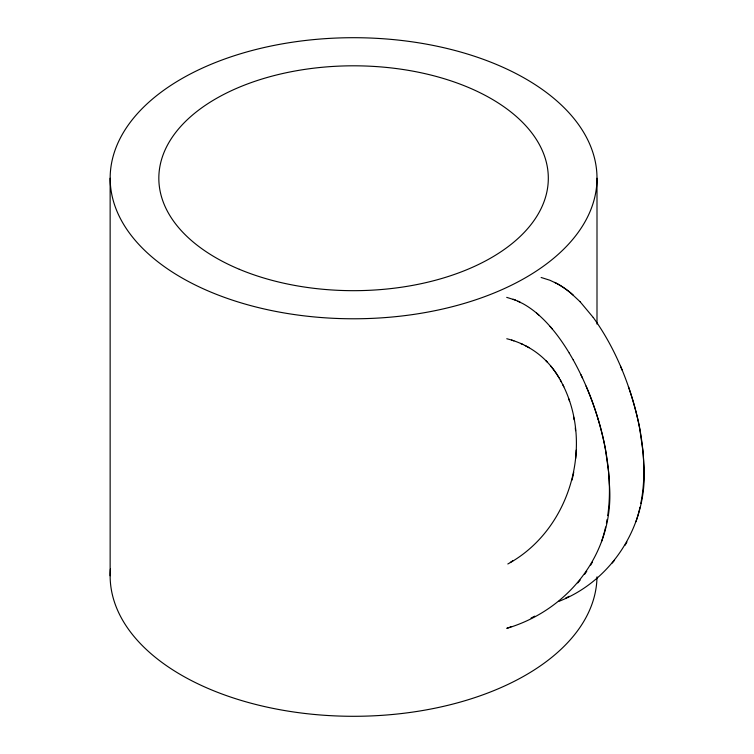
<?xml version="1.0" encoding="UTF-8"?>
<svg xmlns="http://www.w3.org/2000/svg" width="754" height="754" viewBox="0 0 754 754"><rect width="100%" height="100%" fill="white"/><g stroke="black" fill="none" stroke-linecap="round" stroke-linejoin="round"><path stroke-width="1.13" d="M507.819 563.983C573.398 528.318 596.951 436.198 556.433 373.645A54.542 31.489 60 0 0 550.609 365.869C539.459 352.344 523.757 342.882 506.773 338.744M511.042 626.781L506.782 628.346C570.335 609.571 615.481 550.401 609.298 483.21A198.802 114.778 60 0 0 608.44 470.543L605.396 449.101A200.093 115.522 60 0 0 602.663 436.161C596.31 409.573 586.499 383.777 573.21 359.875M558.714 601.419C613.737 580.062 649.071 521.957 643.718 463.333A198.802 114.778 60 0 0 642.86 450.666L639.826 429.233A200.093 115.522 60 0 0 637.092 416.283C628.534 381.119 614.444 346.915 593.228 317.443M606.404 523.267L607.102 519.449M640.834 503.389L641.531 499.572A206.973 119.49 60 0 0 638.12 420.609L637.092 416.283A205.201 118.472 60 0 0 632.493 399.158A201.29 116.22 60 0 0 628.402 386.538M590.684 565.095L592.512 561.909M625.104 545.217L626.932 542.032M584.642 574.284L586.744 571.278M577.753 582.936L580.146 580.118M612.182 563.068L614.567 560.241M510.345 562.38L512.833 560.75M565.472 598.205L569.213 596.282M531.052 618.082L534.784 616.159M541.127 277.481L549.902 280.252L557.008 283.608A79.641 45.985 60 0 1 570.966 293.183L580.043 301.685M506.707 297.359L515.482 300.13L522.579 303.476A79.641 45.985 60 0 1 536.546 313.07C549.798 324.239 560.279 338.292 569.232 353.032M511.542 340.082L513.879 340.836M513.097 299.225L515.482 300.13M520.628 343.438L522.805 344.418M517.857 301.138L520.222 302.25M524.944 345.455L529.091 347.698M536.537 313.061L538.827 315.031M545.792 360.582L547.442 362.288M580.052 301.685L593.228 317.453M550.09 326.425L552.296 329.008M569.232 353.023L573.219 359.884M560.345 379.997L561.551 382.203M562.72 384.455L563.841 386.755M580.797 374.474L582.606 378.291M620.514 366.208L622.182 370.176M586.084 386.086L589.383 394.069A197.85 114.231 60 0 1 593.982 406.425A201.469 116.314 60 0 1 598.073 419.036M568.752 398.828L569.59 401.345M573.606 417.047L574.105 419.742M575.293 427.923L575.585 430.685M596.998 178.246A243.429 140.546 0 0 1 231.855 299.951A243.429 140.546 0 0 1 231.855 56.531A243.429 140.546 0 0 1 596.998 178.246L596.998 324.079M110.141 178.246L110.141 575.754M550.609 365.869A54.062 31.216 60 0 1 555.048 371.628A56.682 32.724 60 0 1 559.082 377.839M598.101 419.045A206.681 119.33 60 0 1 607.715 515.585M573.756 472.127A209.009 120.678 60 0 1 571.966 480.166M576.207 450.119A172.016 99.311 60 0 1 575.679 458.451M640.033 507.159A230.159 132.883 60 0 1 635.924 521.759M554.652 282.373A79.811 46.079 60 0 1 573.257 295.153M605.613 527.037A230.159 132.883 60 0 1 601.504 541.636M596.989 576.876A243.429 140.546 0 0 1 346.793 716.243A243.429 140.546 0 0 1 110.414 569.053M239.301 269.282A194.739 112.431 0 0 0 547.272 189.857A194.739 112.431 0 0 0 274.136 75.588A194.739 112.431 0 0 0 239.301 269.282"/></g></svg>
